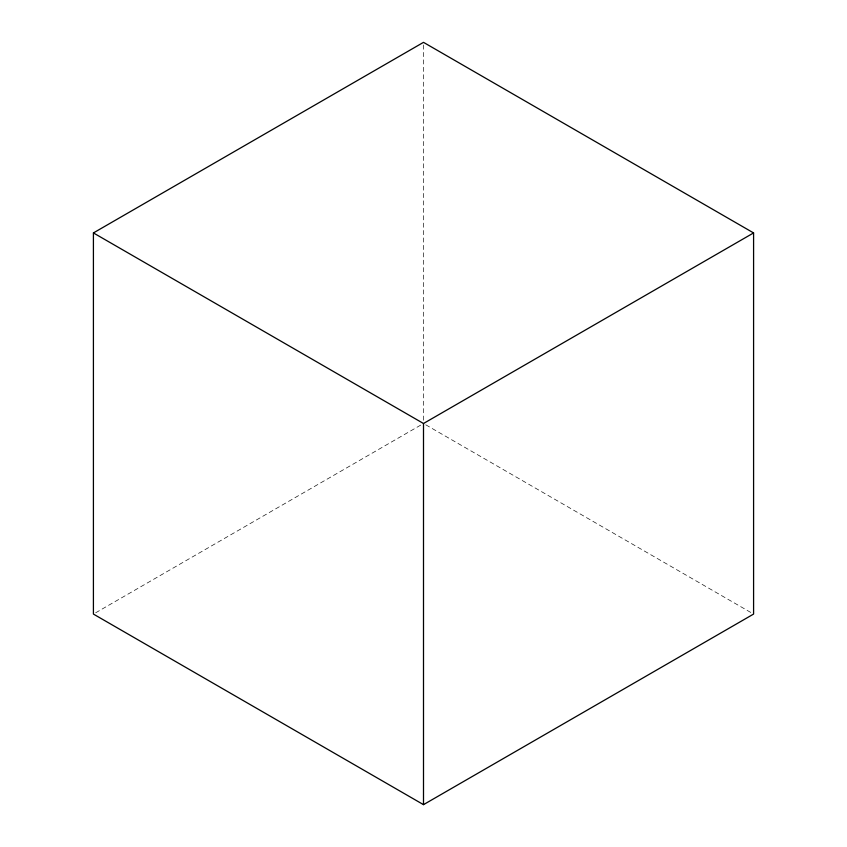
<?xml version="1.0" encoding="UTF-8"?>
<svg xmlns="http://www.w3.org/2000/svg" width="847" height="847" viewBox="0 0 847 847"><rect width="100%" height="100%" fill="white"/><g stroke="black" fill="none" stroke-linecap="round" stroke-linejoin="round"><path stroke-width="0.64" stroke-dasharray="4.24 3.18" d="M95.7 612.762L421.213 424.823M425.787 424.823L751.3 612.762M423.5 44.986L423.5 420.864"/><path stroke-width="1.27" d="M93.414 232.925L423.5 42.35L753.586 232.925L753.586 614.075L423.5 804.65L93.414 614.075L93.414 232.925L423.5 423.5L753.586 232.925M423.5 423.5L423.5 804.65"/></g></svg>
